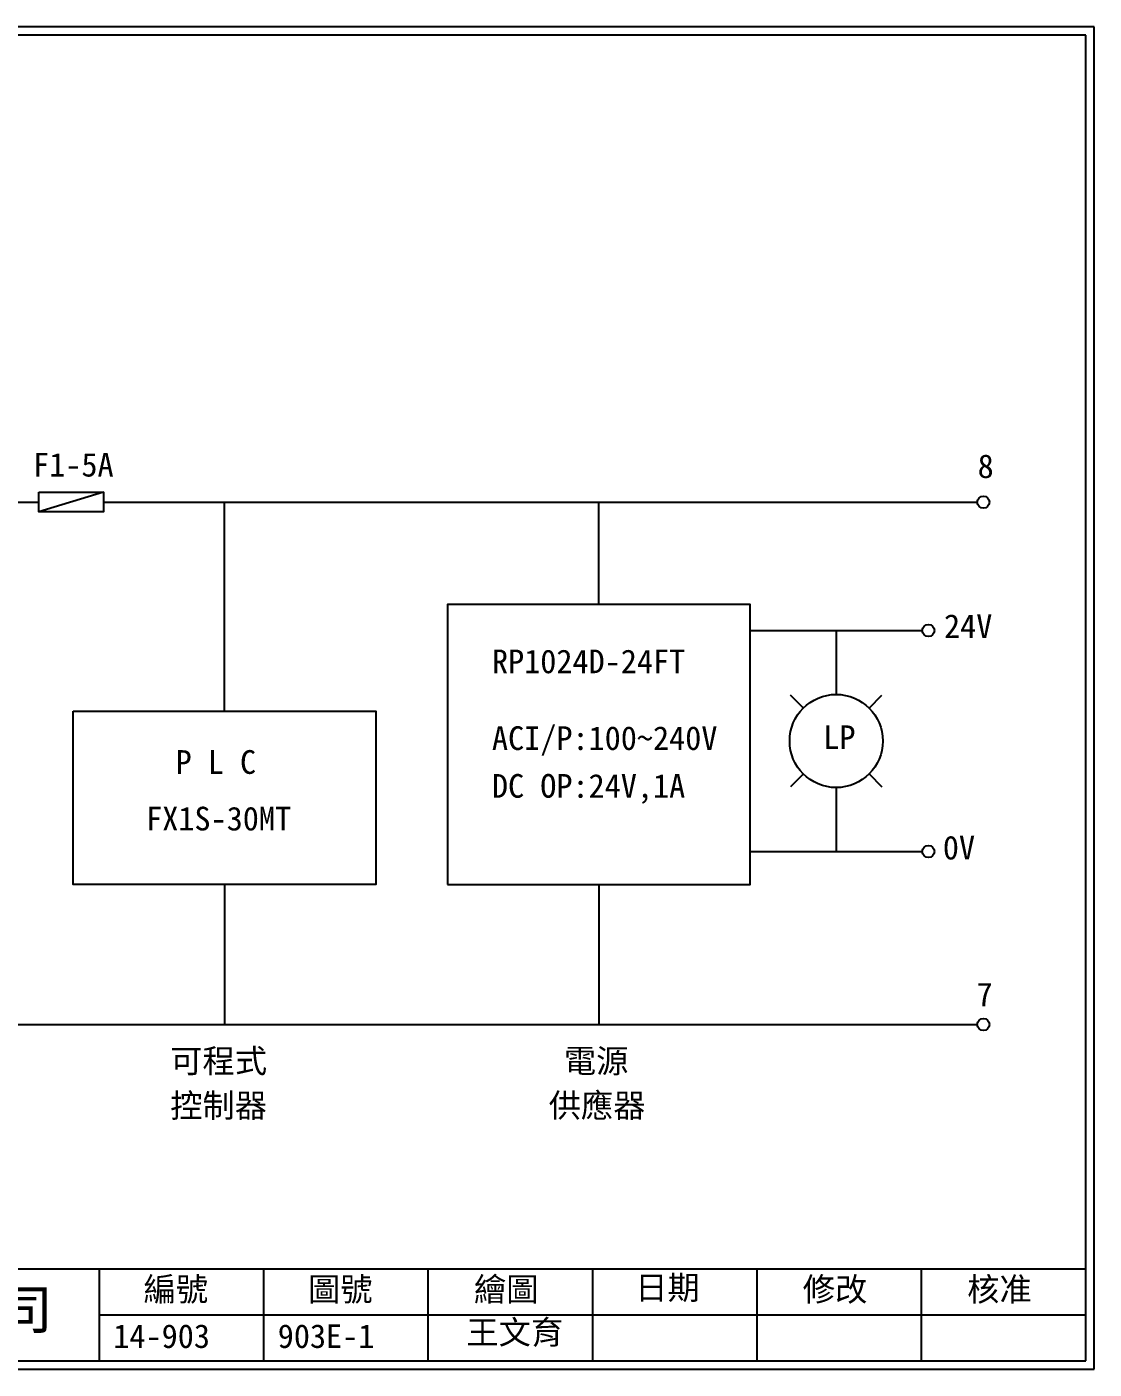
# Model space of a CAD drawing. Extents: x 325 to 612, y 3 to 207.
# Drawn here: x 450 to 612.3, y 3 to 207 of the extents above; entities that cross this region are included whole.
import ezdxf

# ---------------------------------------------------------------- set-up
doc = ezdxf.new("R2010")
doc.units = 0
doc.layers.add('圖框層', color=7, linetype='CONTINUOUS')
doc.layers.add('標尺寸層', color=3, linetype='CONTINUOUS')
doc.styles.add('STSL', font='kaiu.ttf')

msp = doc.modelspace()

# ---------------------------------------------------------------- linework, layer by layer
at = {"layer": '圖框層', "color": 7}
for p, q in [((612.32, 206.97), (325.32, 206.97)), ((612.32, 3), (612.32, 206.97)), ((611.07, 205.72), (326.57, 205.72)), ((611.07, 4.25), (611.07, 205.72)), ((326.57, 18.25), (611.07, 18.25)), ((461.07, 4.25), (461.07, 18.25)), ((486.07, 4.25), (486.07, 18.25)), ((511.07, 4.25), (511.07, 18.25)), ((536.07, 4.25), (536.07, 18.25)), ((561.07, 4.25), (561.07, 18.25)), ((586.07, 4.25), (586.07, 18.25)), ((461.07, 11.25), (611.07, 11.25)), ((326.57, 4.25), (611.07, 4.25)), ((325.32, 3), (612.32, 3))]:
    msp.add_line(p, q, dxfattribs=at)
at = {"layer": '標尺寸層', "color": 7}
for p, q in [((442.47, 134.75), (451.84, 134.75)), ((461.67, 136.24), (451.84, 133.27)), ((461.67, 134.75), (594.55, 134.75)), ((480.09, 102.98), (480.09, 134.75)), ((537, 119.21), (537, 134.75)), ((560.02, 115.24), (586.19, 115.24)), ((573.1, 115.24), (573.1, 105.53)), ((568.1, 103.46), (566.15, 105.4)), ((578.11, 103.46), (580.05, 105.4)), ((568.1, 93.45), (566.15, 91.5)), ((578.11, 93.45), (580.05, 91.5)), ((573.1, 91.37), (573.1, 81.66)), ((560.02, 81.66), (586.19, 81.66)), ((480.09, 76.62), (480.09, 55.38)), ((537, 76.62), (537, 55.38)), ((444.59, 55.38), (594.55, 55.38))]:
    msp.add_line(p, q, dxfattribs=at)
for points in [[(451.84, 136.24), (461.67, 136.24), (461.67, 133.27), (451.84, 133.27)], [(513.98, 76.62), (560.02, 76.62), (560.02, 119.21), (513.98, 119.21)], [(457.07, 102.98), (503.12, 102.98), (503.12, 76.62), (457.07, 76.62)]]:
    msp.add_lwpolyline(points, close=True, dxfattribs=at)
for centre, radius in [((595.47, 134.75), 0.92), ((587.11, 115.24), 0.92), ((573.1, 98.45), 7.08), ((587.11, 81.66), 0.92), ((595.47, 55.38), 0.92)]:
    msp.add_circle(centre, radius, dxfattribs=at)

# ---------------------------------------------------------------- texts
at = {"layer": '圖框層', "color": 4, "style": 'STSL'}
for s, height, p in [('F1-5A', 3.6, (450.98, 138.63)), ('8', 3.6, (594.6, 138.41)), ('24V', 3.6, (589.49, 114.11)), ('RP1024D-24FT', 3.6, (520.75, 108.75)), ('ACI/P:100~240V', 3.6, (520.75, 97.09)), ('LP', 3.6, (571.13, 97.23)), ('P L C', 3.6, (472.65, 93.46)), ('DC OP:24V,1A', 3.6, (520.75, 89.83)), ('FX1S-30MT', 3.6, (468.17, 84.86)), ('0V', 3.6, (589.31, 80.45)), ('7', 3.6, (594.44, 58.13)), ('可程式', 3.6, (471.83, 48.04)), ('電源', 3.6, (531.68, 48.04)), ('控制器', 3.6, (471.83, 41.27)), ('供應器', 3.6, (529.37, 41.27)), ('編號', 3.6, (467.78, 13.34)), ('圖號', 3.6, (492.78, 13.34)), ('繪圖', 3.6, (518.01, 13.34)), ('日期', 3.6, (542.54, 13.59)), ('修改', 3.6, (568.01, 13.34)), ('核准', 3.6, (593.01, 13.34)), ('泓陞自動化科技有限公司', 6, (363.92, 9.08)), ('王文育', 3.6, (516.86, 6.8)), ('14-903', 3.6, (463.18, 6.22)), ('903E-1', 3.6, (488.18, 6.22))]:
    msp.add_text(s, height=height, dxfattribs=at).set_placement(p)

doc.saveas('drawing.dxf')
